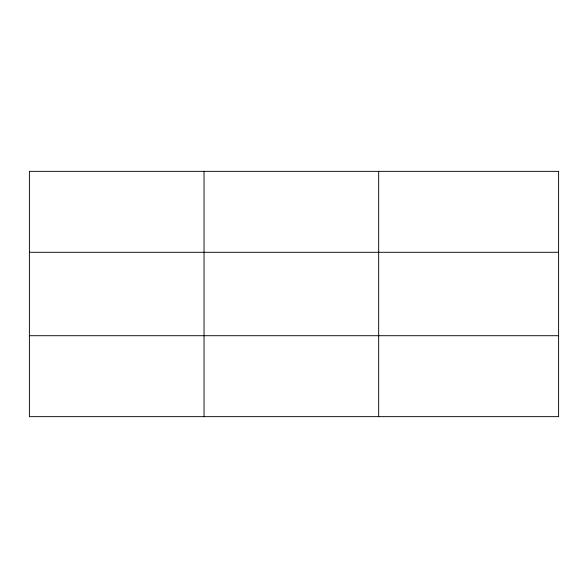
<?xml version="1.0" encoding="UTF-8"?>
<svg xmlns="http://www.w3.org/2000/svg" width="588" height="588" viewBox="0 0 588 588"><rect width="100%" height="100%" fill="white"/><g stroke="black" fill="none" stroke-linecap="round" stroke-linejoin="round"><path stroke-width="0.88" d="M204.036 171.351L204.036 416.649M378.672 171.351L378.672 416.649M29.4 252.296L558.6 252.296M29.4 335.704L558.6 335.704M558.6 171.351L558.6 416.649L29.4 416.649L29.4 171.351L558.6 171.351"/></g></svg>
